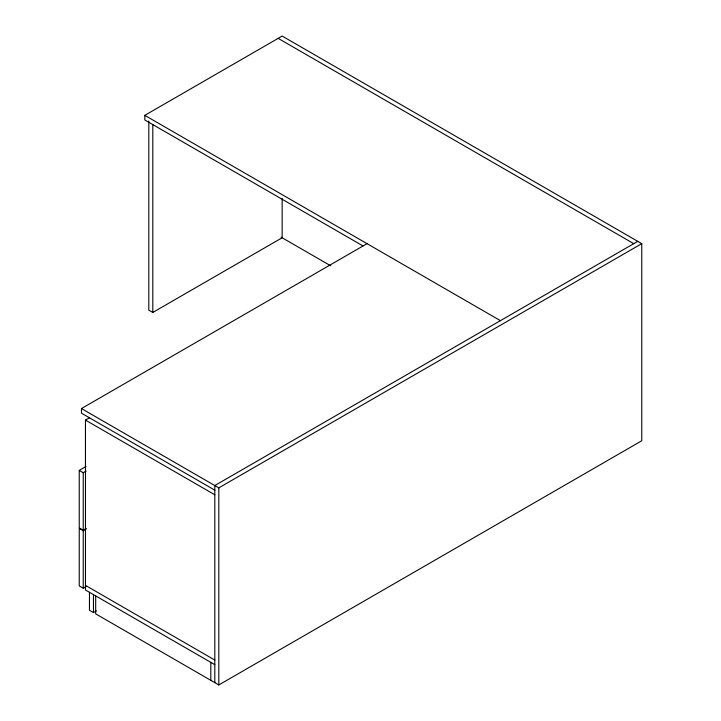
<?xml version="1.0" encoding="UTF-8"?>
<svg xmlns="http://www.w3.org/2000/svg" width="721" height="721" viewBox="0 0 721 721"><rect width="100%" height="100%" fill="white"/><g stroke="black" fill="none" stroke-linecap="round" stroke-linejoin="round"><path stroke-width="1.08" d="M363.042 245.969L144.804 119.965L144.804 115.351L282.154 36.05L641.762 243.662L641.762 440.765L218.814 684.95L95.686 613.859L95.686 595.897M148.805 121.038L148.805 310.138L152.807 312.445L282.154 237.768L282.154 198.374M214.921 490.226L81.464 413.169L81.464 408.555L367.052 243.662M214.813 664.672L85.466 589.994L85.466 420.1L89.458 417.792M86.159 528.511L83.239 530.196L79.238 527.889L79.238 470.398L86.051 466.469M79.238 470.398L83.239 472.715L86.159 471.029M86.159 586.515L83.239 588.201L79.238 585.894L79.238 528.403L83.239 530.71L86.159 529.025M637.761 241.355L214.813 485.539L214.813 682.643M81.464 408.555L218.814 487.856L641.762 243.662M89.458 592.302L89.458 610.272L93.46 612.58L96.38 610.894M278.153 38.357L633.759 243.662M144.804 115.351L500.41 320.656M281.082 237.146L330.768 265.833M85.466 420.1L214.813 494.786M85.466 585.38L214.813 660.057M218.814 487.856L218.814 684.95M210.811 662.365L210.811 680.327M152.807 124.472L152.807 312.445M93.46 594.618L93.46 612.58M83.239 472.715L83.239 530.196M83.239 530.71L83.239 588.201"/></g></svg>
